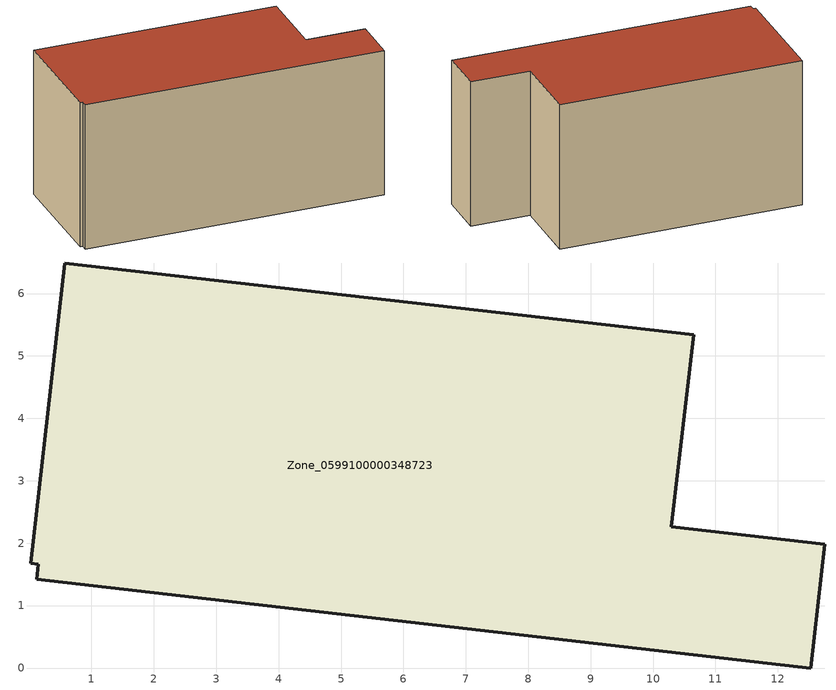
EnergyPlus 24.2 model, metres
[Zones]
Zone_0599100000348723
 floor ground (C_G): 0.15,1.66 0.03,1.68 0.58,6.49 10.65,5.34 10.29,2.26 12.75,1.98 12.53,0 0.12,1.43 z0
 wall outside (C_F): 12.53,0 12.75,1.98 10.29,2.26 10.65,5.34 0.58,6.49 0.03,1.68 0.15,1.66 0.12,1.43 12.53,0 z0:6.27
 roof outside (C_R): 0.15,1.66 0.12,1.43 12.53,0 12.75,1.98 10.29,2.26 10.65,5.34 0.58,6.49 0.03,1.68 z6.27
[BUILDING]
Pand.0599100000348723: North Axis=0; Terrain=City; Loads Convergence Tolerance Value=0.04; Temperature Convergence Tolerance Value=0.4; Solar Distribution=FullExterior; Maximum Number of Warmup Days=25; Minimum Number of Warmup Days=1
[Site:Location]
Rotterdam.The.Hague.AP_ZH_NLD Design_Conditions: Latitude=51.96; Longitude=4.45; Time Zone=1; Elevation=-4.5
[SITE:GROUNDTEMPERATURE:BUILDINGSURFACE]
18, 18, 18, 18, 18, 18, 18, 18, 18, 18, 18, 18
[MATERIAL] Thermal Absorptance=0.9; Solar Absorptance=0.7; Visible Absorptance=0.7
Name | Roughness | Thickness | Conductivity | Density | Specific Heat
G.TI.1992-2005 | MediumSmooth | 0.15 | 0.06 | 540 | 1210
F.TI.1992-2005 | Rough | 0.3 | 0.12 | 1920 | 840
R.TI.1992-2005 | MediumRough | 0.2 | 0.08 | 1500 | 1000
[CONSTRUCTION]
C_G: G.TI.1992-2005
C_F: F.TI.1992-2005
C_R: R.TI.1992-2005
[ZONE]
Zone_0599100000348723: Type=1; Multiplier=1; Ceiling Height=Autocalculate; Volume=Autocalculate; Floor Area=autocalculate; Part of Total Floor Area=Yes
[ZONEINFILTRATION:DESIGNFLOWRATE]
Infil_Zone_0599100000348723: Zone or ZoneList or Space or SpaceList=Zone_0599100000348723; Schedule=AlwaysOn; Design Flow Rate Calculation Method=Flow/Area; Flow Rate per Floor Area=0.0015; Constant Term Coefficient=1; Temperature Term Coefficient=0; Velocity Term Coefficient=0; Velocity Squared Term Coefficient=0
[HVACTEMPLATE:ZONE:IDEALLOADSAIRSYSTEM]
Zone_0599100000348723: Maximum Heating Supply Air Temperature=50; Minimum Cooling Supply Air Temperature=13; Maximum Heating Supply Air Humidity Ratio=0.0156; Minimum Cooling Supply Air Humidity Ratio=0.0077; Heating Limit=NoLimit; Cooling Limit=NoLimit; Dehumidification Control Type=ConstantSensibleHeatRatio; Cooling Sensible Heat Ratio=0.7; Dehumidification Setpoint=60; Humidification Control Type=None; Humidification Setpoint=30; Outdoor Air Method=None; Outdoor Air Flow Rate per Person=0.00944; Outdoor Air Flow Rate per Zone Floor Area=0; Outdoor Air Flow Rate per Zone=0; Demand Controlled Ventilation Type=None; Outdoor Air Economizer Type=NoEconomizer; Heat Recovery Type=None; Sensible Heat Recovery Effectiveness=0.7; Latent Heat Recovery Effectiveness=0.65
[ZONECONTROL:THERMOSTAT]
ThermostatControl_Zone_0599100000348723: Zone or ZoneList=Zone_0599100000348723; Control Type Schedule=DualSetpointControlType; Control 1=Thermostat_Zone_0599100000348723; Temperature Difference Between Cutout And Setpoint=0
[THERMOSTATSETPOINT:DUALSETPOINT]
Thermostat_Zone_0599100000348723: Heating Setpoint Temperature Schedule=HeatingSetpoint_Zone_0599100000348723; Cooling Setpoint Temperature Schedule=CoolingSetpoint_Zone_0599100000348723
[SCHEDULE:COMPACT]
HeatingSetpoint_Zone_0599100000348723: Through: 12/31, For: AllDays, Until: 24:00, 21
CoolingSetpoint_Zone_0599100000348723: Through: 12/31, For: AllDays, Until: 24:00, 24
DualSetpointControlType: Through: 12/31, For: AllDays, Until: 24:00, 4
AlwaysOn: Through: 12/31, For: AllDays, Until: 24:00, 1
